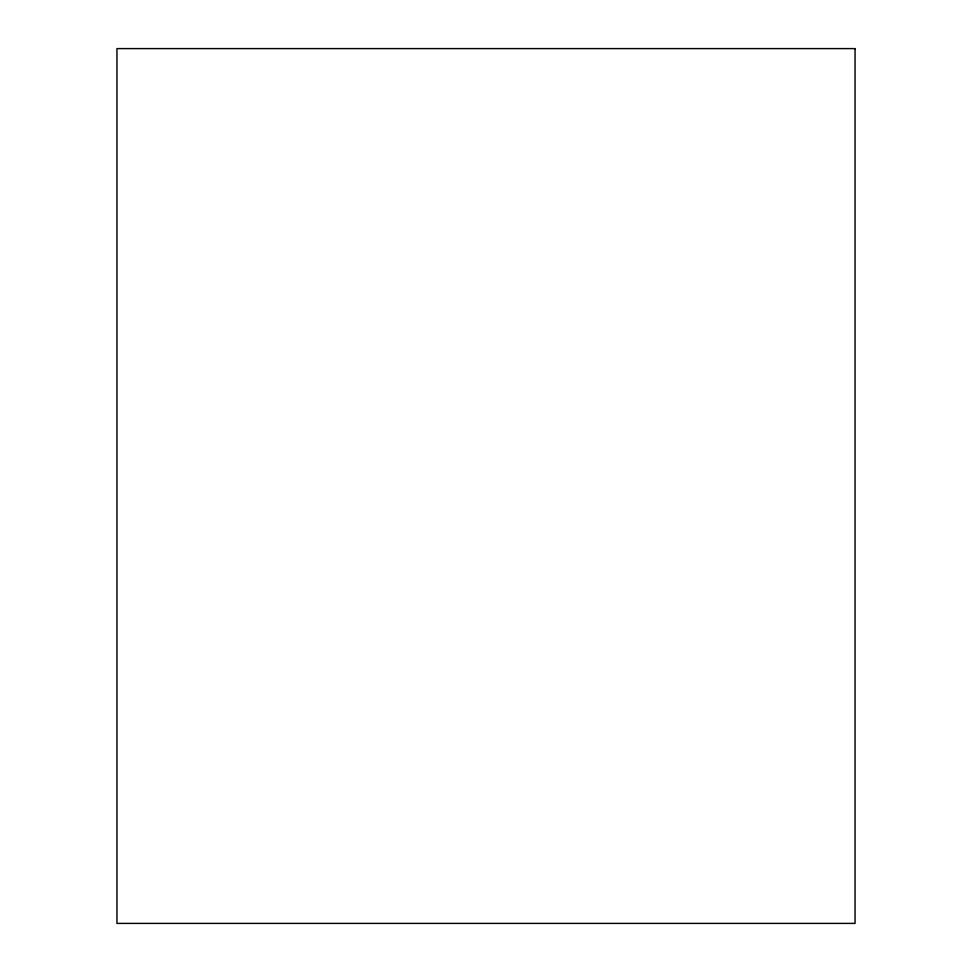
<?xml version="1.0" encoding="UTF-8"?>
<svg xmlns="http://www.w3.org/2000/svg" width="972" height="972" viewBox="0 0 972 972"><rect width="100%" height="100%" fill="white"/><g stroke="black" fill="none" stroke-linecap="round" stroke-linejoin="round"><path stroke-width="1.46" d="M855.056 48.6L116.944 48.6L116.944 923.4L855.056 923.4L855.056 48.6"/></g></svg>
